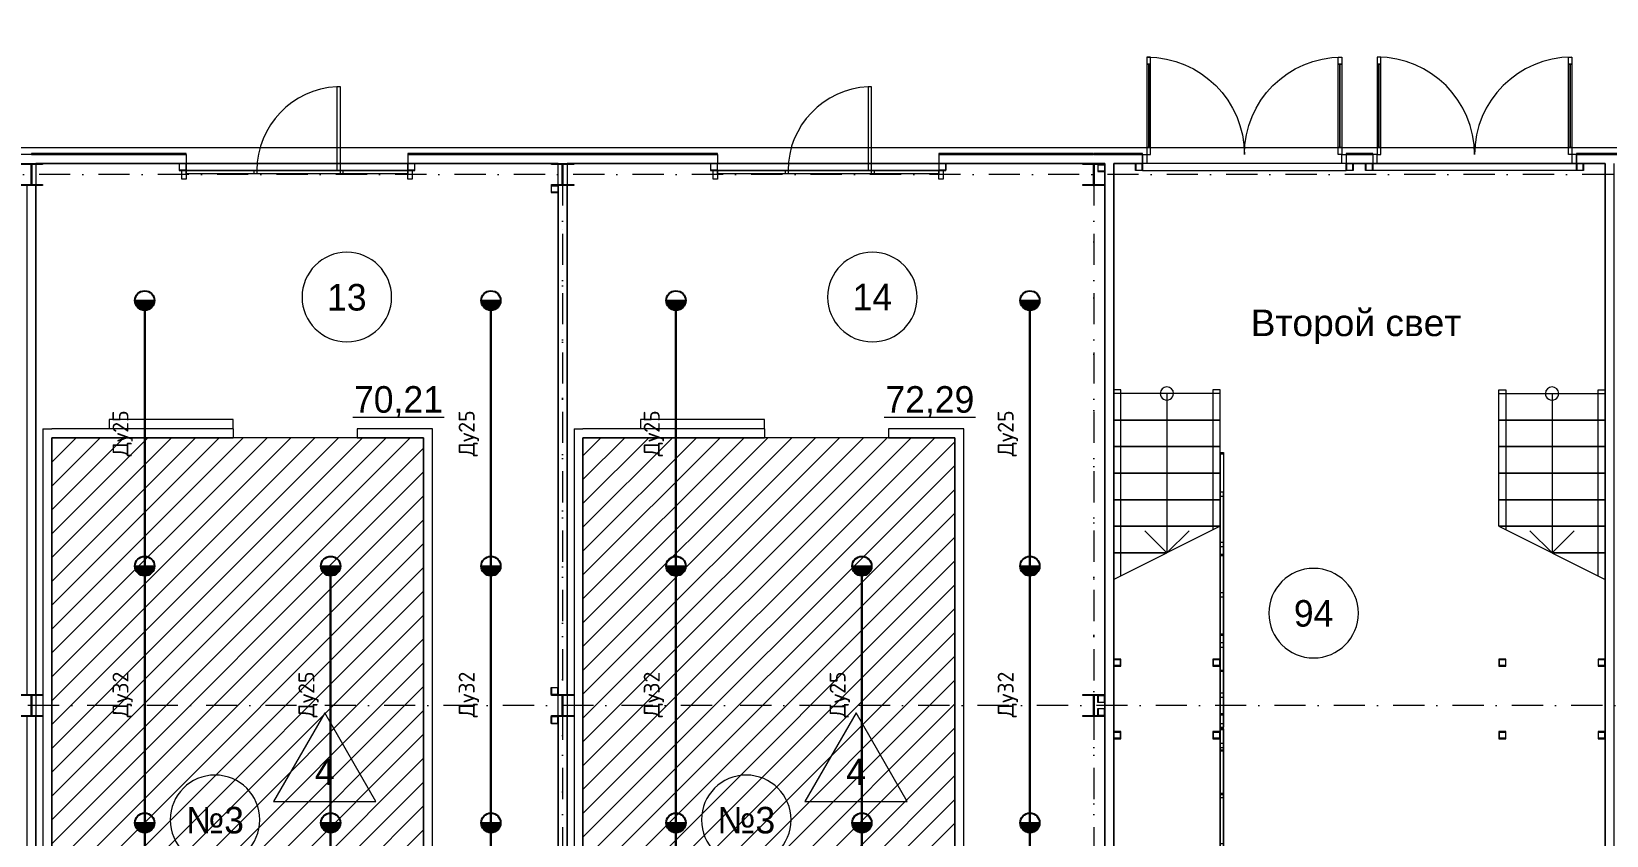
# Model space of a CAD drawing. Header units: millimetres. Extents: x 0 to 2118900, y -20000 to 84100.
# Drawn here: x 442001 to 459790, y 56532 to 65614 of the extents above; entities that cross this region are included whole.
import ezdxf
from ezdxf.enums import TextEntityAlignment as Align

# ---------------------------------------------------------------- set-up
doc = ezdxf.new("R2010")
doc.units = ezdxf.units.MM
for name, pattern in [('Dot & Dashed', [670.277762, 352.777767, -176.388884, 0, -141.111112]), ('Крупный пунктир', [634.99999, 0, -634.99999]), ('Штриховая', [300, 200, -100])]:
    doc.linetypes.add(name, pattern=pattern)
for name, color, linetype, lineweight in [('АР_подоснова', 8, 'Continuous', 13), ('ПТ_В21_расп', 1, 'Continuous', 30), ('ПТ_оросители', 7, 'Continuous', 25), ('ПТ_текст', 7, 'Continuous', 18), ('ПТ_штриховка', 8, 'Continuous', 9)]:
    doc.layers.add(name, color=color, linetype=linetype, lineweight=lineweight)
doc.styles.add('АР_текст_1', font='arial.ttf')
doc.styles.add('ПТ', font='isocpeur.ttf')

# ---------------------------------------------------------------- blocks, each defined once
blk = doc.blocks.new('Разгрузочный тамбур_13_27', base_point=(38375, 38770))
at = {"color": 0, "linetype": 'Continuous', "lineweight": -2}
blk.add_line((37632, 37258), (38661, 37258), dxfattribs=at)
for start, end in [(0, 180), (180, 0)]:
    blk.add_arc((37563, 38614), 506, start, end, dxfattribs=at)
at = {"color": 0, "lineweight": -2, "style": 'АР_текст_1'}
for tag, p in [('ROOM_NUMBER', (37563, 38612)), ('ROOM_AREA', (38146, 37458))]:
    blk.add_attdef(tag, text='', height=300, dxfattribs=at).set_placement(p, align=Align.MIDDLE_CENTER)
blk = doc.blocks.new('Разгрузочный тамбур_14_28', base_point=(44375, 38770))
at = {"color": 0, "linetype": 'Continuous', "lineweight": -2}
blk.add_line((43633, 37258), (44663, 37258), dxfattribs=at)
for start, end in [(0, 180), (180, 0)]:
    blk.add_arc((43499, 38614), 506, start, end, dxfattribs=at)
at = {"color": 0, "lineweight": -2, "style": 'АР_текст_1'}
for tag, p in [('ROOM_NUMBER', (43499, 38614)), ('ROOM_AREA', (44148, 37458))]:
    blk.add_attdef(tag, text='', height=300, dxfattribs=at).set_placement(p, align=Align.MIDDLE_CENTER)
blk = doc.blocks.new('Стена_110', base_point=(51875, 40125))
at = {"color": 0, "linetype": 'Continuous', "lineweight": -2, "flags": 128}
for points in [[(51775, 40125), (51775, 28225)], [(51875, 28235), (51875, 40125)]]:
    blk.add_lwpolyline(points, dxfattribs=at)
blk = doc.blocks.new('Стена_40', base_point=(46125, 29425))
at = {"color": 0, "linetype": 'Continuous', "lineweight": -2, "flags": 128}
for points in [[(46125, 40125), (46125, 29425)], [(46225, 29425), (46225, 40125)]]:
    blk.add_lwpolyline(points, dxfattribs=at)
blk = doc.blocks.new('Колонна SHS ГК 270')
at = {"color": 0, "linetype": 'Continuous', "lineweight": -2}
for p, q in [((40, 40), (-40, 40)), ((-40, 40), (-40, -40)), ((-36.4, -36.4), (-36.4, 36.4)), ((-36.4, 36.4), (36.4, 36.4)), ((36.4, 36.4), (36.4, -36.4)), ((40, -40), (40, 40)), ((-40, -40), (40, -40)), ((36.4, -36.4), (-36.4, -36.4))]:
    blk.add_line(p, q, dxfattribs=at)
blk = doc.blocks.new('Труба Квадратного Сечения ГК SHS 27')
at = {"color": 0, "linetype": 'Continuous', "lineweight": -2}
for p, q in [((1250, 40), (0, 40)), ((0, 40), (0, 0)), ((0, 0), (0, -40)), ((2500, 40), (1250, 40)), ((2500, 0), (2500, 40)), ((2500, -40), (2500, 0)), ((0, -40), (1250, -40)), ((1250, -40), (2500, -40))]:
    blk.add_line(p, q, dxfattribs=at)
blk = doc.blocks.new('Труба Квадратного Сечения ГК SHS 27_4')
at = {"color": 0, "linetype": 'Continuous', "lineweight": -2}
for p, q in [((1150, 40), (0, 40)), ((0, 40), (0, 0)), ((0, 0), (0, -40)), ((2300, 40), (1150, 40)), ((2300, 0), (2300, 40)), ((2300, -40), (2300, 0)), ((0, -40), (1150, -40)), ((1150, -40), (2300, -40))]:
    blk.add_line(p, q, dxfattribs=at)
blk = doc.blocks.new('Тамбур-шлюз_94_54', base_point=(48665, 34775))
at = {"color": 0, "linetype": 'Continuous', "lineweight": -2}
blk.add_line((50549, 29286), (51578, 29286), dxfattribs=at)
for start, end in [(0, 180), (180, 0)]:
    blk.add_arc((48482, 35043), 506, start, end, dxfattribs=at)
at = {"color": 0, "lineweight": -2, "style": 'АР_текст_1'}
for tag, p in [('ROOM_NUMBER', (48482, 35041)), ('ROOM_AREA', (51063, 29486))]:
    blk.add_attdef(tag, text='', height=300, dxfattribs=at).set_placement(p, align=Align.MIDDLE_CENTER)
blk = doc.blocks.new('Морозильная камера №3_№3_81', base_point=(36258, 33075))
at = {"color": 0, "linetype": 'Continuous', "lineweight": -2}
for p, q in [((37314, 33919), (36735, 32917)), ((37892, 32917), (37314, 33919)), ((36735, 32917), (37892, 32917)), ((37362, 28498), (38391, 28498))]:
    blk.add_line(p, q, dxfattribs=at)
at = {"color": 0, "linetype": 'Штриховая', "lineweight": -2, "flags": 128}
blk.add_lwpolyline([(38430, 37025), (34230, 37025), (34230, 28325), (38430, 28325)], close=True, dxfattribs=at)
at = {"color": 0, "linetype": 'Continuous', "lineweight": -2}
for start, end in [(0, 180), (180, 0)]:
    blk.add_arc((36074, 32708), 506, start, end, dxfattribs=at)
at = {"color": 0, "lineweight": -2, "style": 'АР_текст_1'}
for tag, p in [('DUMMY_112', (37314, 33251)), ('ROOM_NUMBER', (36074, 32705)), ('ROOM_AREA', (37877, 28698))]:
    blk.add_attdef(tag, text='', height=300, dxfattribs=at).set_placement(p, align=Align.MIDDLE_CENTER)
blk = doc.blocks.new('Морозильная камера №3_№3_82', base_point=(42258, 33075))
at = {"color": 0, "linetype": 'Continuous', "lineweight": -2}
for p, q in [((43314, 33919), (42735, 32917)), ((43892, 32917), (43314, 33919)), ((42735, 32917), (43892, 32917)), ((43362, 28498), (44391, 28498))]:
    blk.add_line(p, q, dxfattribs=at)
at = {"color": 0, "linetype": 'Штриховая', "lineweight": -2, "flags": 128}
blk.add_lwpolyline([(44430, 37025), (40230, 37025), (40230, 28325), (44430, 28325)], close=True, dxfattribs=at)
at = {"color": 0, "linetype": 'Continuous', "lineweight": -2}
for start, end in [(0, 180), (180, 0)]:
    blk.add_arc((42074, 32708), 506, start, end, dxfattribs=at)
at = {"color": 0, "lineweight": -2, "style": 'АР_текст_1'}
for tag, p in [('DUMMY_112', (43314, 33251)), ('ROOM_NUMBER', (42074, 32705)), ('ROOM_AREA', (43877, 28698))]:
    blk.add_attdef(tag, text='', height=300, dxfattribs=at).set_placement(p, align=Align.MIDDLE_CENTER)
blk = doc.blocks.new('Перекрытие_1100', base_point=(-300, -300))
at = {"color": 0, "linetype": 'Continuous', "lineweight": -2, "flags": 128}
blk.add_lwpolyline([(-300, -300), (98301, -300), (98301, 40301), (-300, 40301)], close=True, dxfattribs=at)
blk = doc.blocks.new('Перекрытие_580', base_point=(3875, 43275))
at = {"color": 0, "linetype": 'Continuous', "lineweight": -2, "flags": 128}
blk.add_lwpolyline([(3875, 43275), (94125, 43275), (94125, 40301), (3875, 40301)], close=True, dxfattribs=at)
blk = doc.blocks.new('Лестница_3')
at = {"color": 0, "linetype": 'Continuous', "lineweight": -2}
for p, q in [((46225, 37566), (46225, 37525)), ((46305, 37566), (46225, 37566)), ((46305, 37525), (46305, 37566)), ((47345, 37565), (47345, 37525)), ((47425, 37565), (47345, 37565)), ((47425, 37525), (47425, 37565)), ((46225, 37525), (46224, 35425)), ((47425, 37525), (46225, 37525)), ((46225, 37525), (46225, 37225)), ((46304, 35465), (46305, 37525)), ((46825, 37525), (46825, 37225)), ((47345, 37525), (47345, 37525)), ((47345, 37525), (47345, 35985)), ((47425, 36025), (47425, 37525)), ((47425, 37525), (47425, 37525)), ((47425, 37225), (47425, 37525)), ((47425, 37525), (47425, 37525)), ((46225, 37225), (47425, 37225)), ((47425, 37225), (46225, 37225)), ((46225, 37225), (46225, 36925)), ((46825, 37225), (46825, 35725)), ((47425, 36925), (47425, 37225)), ((46225, 36925), (47425, 36925)), ((47425, 36925), (46225, 36925)), ((46225, 36925), (46225, 36625)), ((47425, 36625), (47425, 36925)), ((46225, 36625), (47425, 36625)), ((47425, 36625), (46225, 36625)), ((46225, 36625), (46225, 36325)), ((47425, 36325), (47425, 36625)), ((46225, 36325), (47425, 36325)), ((47425, 36325), (46225, 36325)), ((46225, 36325), (46225, 36025)), ((47425, 36025), (47425, 36325)), ((47425, 36025), (46224, 35425)), ((46225, 36025), (47425, 36025)), ((47425, 36025), (46225, 36025)), ((46225, 36025), (46225, 35725)), ((46825, 35725), (46575, 35975)), ((47075, 35975), (46825, 35725)), ((46225, 35725), (46224, 35425)), ((46225, 35725), (46825, 35725)), ((46825, 35725), (46225, 35725))]:
    blk.add_line(p, q, dxfattribs=at)
for start, end in [(359.9913, 179.9913), (179.9913, 359.9913)]:
    blk.add_arc((46825, 37525), 75, start, end, dxfattribs=at)
blk = doc.blocks.new('Лестница_4')
at = {"color": 0, "linetype": 'Continuous', "lineweight": -2}
for p, q in [((50575, 37525), (50575, 37565)), ((50575, 37565), (50655, 37565)), ((50655, 37565), (50655, 37525)), ((51695, 37525), (51695, 37566)), ((51695, 37566), (51775, 37566)), ((51775, 37566), (51775, 37525)), ((50575, 36025), (50575, 37525)), ((50575, 37525), (50575, 37525)), ((50575, 37225), (50575, 37525)), ((50575, 37525), (50575, 37525)), ((50575, 37525), (51775, 37525)), ((50655, 37525), (50655, 37525)), ((50655, 37525), (50655, 35985)), ((51175, 37525), (51175, 37225)), ((51696, 35465), (51695, 37525)), ((51775, 37525), (51776, 35425)), ((51775, 37525), (51775, 37225)), ((51775, 37225), (50575, 37225)), ((50575, 36925), (50575, 37225)), ((50575, 37225), (51775, 37225)), ((51175, 37225), (51175, 35725)), ((51775, 37225), (51775, 36925)), ((51775, 36925), (50575, 36925)), ((50575, 36625), (50575, 36925)), ((50575, 36925), (51775, 36925)), ((51775, 36925), (51775, 36625)), ((51775, 36625), (50575, 36625)), ((50575, 36325), (50575, 36625)), ((50575, 36625), (51775, 36625)), ((51775, 36625), (51775, 36325)), ((51775, 36325), (50575, 36325)), ((50575, 36025), (50575, 36325)), ((50575, 36325), (51775, 36325)), ((51775, 36325), (51775, 36025)), ((51775, 36025), (50575, 36025)), ((50575, 36025), (51775, 36025)), ((50575, 36025), (51776, 35425)), ((50925, 35975), (51175, 35725)), ((51175, 35725), (51425, 35975)), ((51775, 36025), (51775, 35725)), ((51775, 35725), (51175, 35725)), ((51175, 35725), (51775, 35725)), ((51775, 35725), (51776, 35425))]:
    blk.add_line(p, q, dxfattribs=at)
for start, end in [(0.0087, 180.0087), (180.0087, 0.0087)]:
    blk.add_arc((51175, 37525), 75, start, end, dxfattribs=at)
blk = doc.blocks.new('Стена_104', base_point=(38530, 37125))
at = {"color": 0, "linetype": 'Continuous', "lineweight": -2}
for p, q in [((38430, 28235), (38430, 28225)), ((38430, 28225), (38530, 28225)), ((38530, 28225), (38530, 28235))]:
    blk.add_line(p, q, dxfattribs=at)
at = {"color": 0, "linetype": 'Continuous', "lineweight": -2, "flags": 128}
for points in [[(38530, 37125), (38430, 37125)], [(38430, 37025), (38430, 28235)], [(38530, 28235), (38530, 37125)], [(38430, 28235), (38530, 28235)]]:
    blk.add_lwpolyline(points, dxfattribs=at)
blk = doc.blocks.new('Стена_105', base_point=(34130, 28225))
at = {"color": 0, "linetype": 'Continuous', "lineweight": -2}
for p, q in [((34130, 28235), (34130, 28225)), ((34130, 28225), (34230, 28225)), ((34230, 28225), (34230, 28235))]:
    blk.add_line(p, q, dxfattribs=at)
at = {"color": 0, "linetype": 'Continuous', "lineweight": -2, "flags": 128}
for points in [[(34130, 37125), (34230, 37125)], [(34130, 37125), (34130, 28235)], [(34230, 28235), (34230, 37025)], [(34230, 28235), (34130, 28235)]]:
    blk.add_lwpolyline(points, dxfattribs=at)
blk = doc.blocks.new('Стена_106', base_point=(44530, 37125))
at = {"color": 0, "linetype": 'Continuous', "lineweight": -2}
for p, q in [((44430, 28235), (44430, 28225)), ((44430, 28225), (44530, 28225)), ((44530, 28225), (44530, 28235))]:
    blk.add_line(p, q, dxfattribs=at)
at = {"color": 0, "linetype": 'Continuous', "lineweight": -2, "flags": 128}
for points in [[(44530, 37125), (44430, 37125)], [(44430, 37025), (44430, 28235)], [(44530, 28235), (44530, 37125)], [(44430, 28235), (44530, 28235)]]:
    blk.add_lwpolyline(points, dxfattribs=at)
blk = doc.blocks.new('Стена_107', base_point=(40130, 28225))
at = {"color": 0, "linetype": 'Continuous', "lineweight": -2}
for p, q in [((40130, 28235), (40130, 28225)), ((40130, 28225), (40230, 28225)), ((40230, 28225), (40230, 28235))]:
    blk.add_line(p, q, dxfattribs=at)
at = {"color": 0, "linetype": 'Continuous', "lineweight": -2, "flags": 128}
for points in [[(40130, 37125), (40230, 37125)], [(40130, 37125), (40130, 28235)], [(40230, 28235), (40230, 37025)], [(40230, 28235), (40130, 28235)]]:
    blk.add_lwpolyline(points, dxfattribs=at)
blk = doc.blocks.new('Стена_2000', base_point=(38250, 40225))
at = {"color": 0, "linetype": 'Continuous', "lineweight": -2, "flags": 128}
for points in [[(39997, 40235), (38250, 40235)], [(38250, 40235), (38250, 40225)], [(38250, 40225), (39997, 40225)], [(39997, 40225), (39997, 40235)]]:
    blk.add_lwpolyline(points, dxfattribs=at)
blk = doc.blocks.new('Стена_201', base_point=(38250, 40225))
at = {"color": 0, "linetype": 'Continuous', "lineweight": -2, "flags": 128}
for points in [[(39997, 40235), (38250, 40235)], [(38250, 40235), (38250, 40225)], [(38250, 40225), (39997, 40225)], [(39997, 40225), (39997, 40235)]]:
    blk.add_lwpolyline(points, dxfattribs=at)
blk = doc.blocks.new('Стена_202', base_point=(35750, 40225))
at = {"color": 0, "linetype": 'Continuous', "lineweight": -2, "flags": 128}
for points in [[(35750, 40235), (34003, 40235)], [(34003, 40235), (34003, 40225)], [(34003, 40225), (35750, 40225)], [(35750, 40225), (35750, 40235)]]:
    blk.add_lwpolyline(points, dxfattribs=at)
blk = doc.blocks.new('Стена_203', base_point=(35750, 40225))
at = {"color": 0, "linetype": 'Continuous', "lineweight": -2, "flags": 128}
for points in [[(35750, 40235), (34003, 40235)], [(34003, 40235), (34003, 40225)], [(34003, 40225), (35750, 40225)], [(35750, 40225), (35750, 40235)]]:
    blk.add_lwpolyline(points, dxfattribs=at)
blk = doc.blocks.new('Стена_204', base_point=(44250, 40225))
at = {"color": 0, "linetype": 'Continuous', "lineweight": -2, "flags": 128}
for points in [[(45997, 40235), (44250, 40235)], [(44250, 40235), (44250, 40225)], [(44250, 40225), (45997, 40225)], [(45997, 40225), (45997, 40235)]]:
    blk.add_lwpolyline(points, dxfattribs=at)
blk = doc.blocks.new('Стена_205', base_point=(44250, 40225))
at = {"color": 0, "linetype": 'Continuous', "lineweight": -2, "flags": 128}
for points in [[(45997, 40235), (44250, 40235)], [(44250, 40235), (44250, 40225)], [(44250, 40225), (45997, 40225)], [(45997, 40225), (45997, 40235)]]:
    blk.add_lwpolyline(points, dxfattribs=at)
blk = doc.blocks.new('Стена_206', base_point=(41750, 40225))
at = {"color": 0, "linetype": 'Continuous', "lineweight": -2, "flags": 128}
for points in [[(41750, 40235), (40003, 40235)], [(40003, 40235), (40003, 40225)], [(40003, 40225), (41750, 40225)], [(41750, 40225), (41750, 40235)]]:
    blk.add_lwpolyline(points, dxfattribs=at)
blk = doc.blocks.new('Стена_207', base_point=(41750, 40225))
at = {"color": 0, "linetype": 'Continuous', "lineweight": -2, "flags": 128}
for points in [[(41750, 40235), (40003, 40235)], [(40003, 40235), (40003, 40225)], [(40003, 40225), (41750, 40225)], [(41750, 40225), (41750, 40235)]]:
    blk.add_lwpolyline(points, dxfattribs=at)
blk = doc.blocks.new('Стена_208', base_point=(51450, 40225))
at = {"color": 0, "linetype": 'Continuous', "lineweight": -2, "flags": 128}
for points in [[(51997, 40235), (51450, 40235)], [(51450, 40235), (51450, 40225)], [(51450, 40225), (51997, 40225)], [(51997, 40225), (51997, 40235)]]:
    blk.add_lwpolyline(points, dxfattribs=at)
blk = doc.blocks.new('Стена_209', base_point=(51450, 40225))
at = {"color": 0, "linetype": 'Continuous', "lineweight": -2, "flags": 128}
for points in [[(51997, 40235), (51450, 40235)], [(51450, 40235), (51450, 40225)], [(51450, 40225), (51997, 40225)], [(51997, 40225), (51997, 40235)]]:
    blk.add_lwpolyline(points, dxfattribs=at)
blk = doc.blocks.new('Стена_2100', base_point=(46550, 40225))
at = {"color": 0, "linetype": 'Continuous', "lineweight": -2, "flags": 128}
for points in [[(46550, 40235), (46003, 40235)], [(46003, 40235), (46003, 40225)], [(46003, 40225), (46550, 40225)], [(46550, 40225), (46550, 40235)]]:
    blk.add_lwpolyline(points, dxfattribs=at)
blk = doc.blocks.new('Стена_211', base_point=(46550, 40225))
at = {"color": 0, "linetype": 'Continuous', "lineweight": -2, "flags": 128}
for points in [[(46550, 40235), (46003, 40235)], [(46003, 40235), (46003, 40225)], [(46003, 40225), (46550, 40225)], [(46550, 40225), (46550, 40235)]]:
    blk.add_lwpolyline(points, dxfattribs=at)
blk = doc.blocks.new('Стена_238', base_point=(48850, 40225))
at = {"color": 0, "linetype": 'Continuous', "lineweight": -2, "flags": 128}
for points in [[(49150, 40235), (48850, 40235)], [(48850, 40235), (48850, 40225)], [(48850, 40225), (49150, 40225)], [(49150, 40225), (49150, 40235)]]:
    blk.add_lwpolyline(points, dxfattribs=at)
blk = doc.blocks.new('Стена_239', base_point=(48850, 40225))
at = {"color": 0, "linetype": 'Continuous', "lineweight": -2, "flags": 128}
for points in [[(49150, 40235), (48850, 40235)], [(48850, 40235), (48850, 40225)], [(48850, 40225), (49150, 40225)], [(49150, 40225), (49150, 40235)]]:
    blk.add_lwpolyline(points, dxfattribs=at)
blk = doc.blocks.new('Наружная Раздвижная Дверь 27')
at = {"color": 0, "linetype": 'Continuous', "lineweight": -2}
for p, q in [((-700, 0), (-700, -100)), ((700, 105), (2100, 105)), ((700, 5), (700, 105)), ((2100, 5), (700, 5)), ((700, 0), (700, -100)), ((2100, 105), (2100, 5))]:
    blk.add_line(p, q, dxfattribs=at)
blk = doc.blocks.new('Стена_2700', base_point=(34130, 37125))
at = {"color": 0, "linetype": 'Continuous', "lineweight": -2}
for p, q in [((36280, 37125), (36280, 37025)), ((37680, 37125), (37680, 37025))]:
    blk.add_line(p, q, dxfattribs=at)
at = {"color": 0, "linetype": 'Continuous', "lineweight": -2, "flags": 128}
for points in [[(36280, 37125), (34230, 37125)], [(34230, 37025), (36280, 37025)], [(38430, 37125), (37680, 37125)], [(37680, 37025), (38430, 37025)]]:
    blk.add_lwpolyline(points, dxfattribs=at)
at = {"color": 0, "linetype": 'Continuous', "lineweight": -2, "xscale": -1, "zscale": 1000}
blk.add_blockref('Наружная Раздвижная Дверь 27', (36980, 37125), dxfattribs=at)
blk = doc.blocks.new('Стена_271', base_point=(40130, 37125))
at = {"color": 0, "linetype": 'Continuous', "lineweight": -2}
for p, q in [((42280, 37125), (42280, 37025)), ((43680, 37125), (43680, 37025))]:
    blk.add_line(p, q, dxfattribs=at)
at = {"color": 0, "linetype": 'Continuous', "lineweight": -2, "flags": 128}
for points in [[(42280, 37125), (40230, 37125)], [(40230, 37025), (42280, 37025)], [(44430, 37125), (43680, 37125)], [(43680, 37025), (44430, 37025)]]:
    blk.add_lwpolyline(points, dxfattribs=at)
at = {"color": 0, "linetype": 'Continuous', "lineweight": -2, "xscale": -1, "zscale": 1000}
blk.add_blockref('Наружная Раздвижная Дверь 27', (42980, 37125), dxfattribs=at)
blk = doc.blocks.new('Стена_364', base_point=(40000, 34125))
at = {"color": 0, "linetype": 'Continuous', "lineweight": -2, "flags": 128}
for points in [[(40050, 39875), (39950, 39875)], [(39950, 39875), (39950, 34125)], [(40050, 34125), (40050, 39875)], [(39950, 34125), (40050, 34125)]]:
    blk.add_lwpolyline(points, dxfattribs=at)
blk = doc.blocks.new('Стена_365', base_point=(34000, 34125))
at = {"color": 0, "linetype": 'Continuous', "lineweight": -2, "flags": 128}
for points in [[(34050, 39875), (33950, 39875)], [(33950, 39875), (33950, 34125)], [(34050, 34125), (34050, 39875)], [(33950, 34125), (34050, 34125)]]:
    blk.add_lwpolyline(points, dxfattribs=at)
blk = doc.blocks.new('Стена_376', base_point=(40000, 28125))
at = {"color": 0, "linetype": 'Continuous', "lineweight": -2, "flags": 128}
for points in [[(40050, 33875), (39950, 33875)], [(39950, 33875), (39950, 28225)], [(40050, 28225), (40050, 33875)]]:
    blk.add_lwpolyline(points, dxfattribs=at)
blk = doc.blocks.new('Стена_377', base_point=(34000, 28125))
at = {"color": 0, "linetype": 'Continuous', "lineweight": -2, "flags": 128}
for points in [[(34050, 33875), (33950, 33875)], [(33950, 33875), (33950, 28225)], [(34050, 28225), (34050, 33875)]]:
    blk.add_lwpolyline(points, dxfattribs=at)
blk = doc.blocks.new('Колонна Универсальная 27')
at = {"color": 0, "linetype": 'Continuous', "lineweight": -2}
for p, q in [((125, 125), (-125, 125)), ((-125, 125), (-125, 113)), ((-125, 113), (-4, 113)), ((-4, 113), (-4, -113)), ((4, -113), (4, 113)), ((4, 113), (125, 113)), ((125, 113), (125, 125)), ((-4, -113), (-125, -113)), ((-125, -113), (-125, -125)), ((-125, -125), (125, -125)), ((125, -113), (4, -113)), ((125, -125), (125, -113))]:
    blk.add_line(p, q, dxfattribs=at)
blk = doc.blocks.new('Двутавp К 26020-83 27')
at = {"color": 0, "linetype": 'Крупный пунктир', "lineweight": -2}
blk.add_line((0, 0), (39875, 0), dxfattribs=at)
blk = doc.blocks.new('Двутавp К 26020-83 27_4')
at = {"color": 0, "linetype": 'Крупный пунктир', "lineweight": -2}
blk.add_line((0, 0), (39750, 0), dxfattribs=at)
blk = doc.blocks.new('Колонна SHS ГК 27_2')
at = {"color": 0, "linetype": 'Continuous', "lineweight": -2}
for p, q in [((40, 40), (-40, 40)), ((-40, 40), (-40, -40)), ((-33.7, -33.7), (-33.7, 33.7)), ((-33.7, 33.7), (33.7, 33.7)), ((33.7, 33.7), (33.7, -33.7)), ((40, -40), (40, 40)), ((-40, -40), (40, -40)), ((33.7, -33.7), (-33.7, -33.7))]:
    blk.add_line(p, q, dxfattribs=at)
blk = doc.blocks.new('ОГР-15')
at = {"color": 0, "linetype": 'Continuous', "lineweight": -2}
for p, q in [((937, 40), (0, 40)), ((0, 0), (0, 40)), ((0, 40), (20, 40)), ((0, 0), (0, 40)), ((937, 0), (0, 0)), ((20, 0), (0, 0)), ((20, 40), (20, 0)), ((20, 40), (57, 40)), ((20, 40), (20, 0)), ((20, 0), (57, 0)), ((57, 0), (57, 40)), ((57, 40), (103, 40)), ((103, 0), (57, 0)), ((103, 40), (103, 0)), ((103, 40), (625, 40)), ((103, 0), (625, 0)), ((625, 0), (625, 40)), ((625, 40), (670, 40)), ((670, 0), (625, 0)), ((670, 40), (670, 0)), ((670, 40), (3631, 40)), ((670, 0), (3631, 0)), ((686, 40), (686, 0)), ((731, 0), (731, 40)), ((937, 40), (933, 40)), ((933, 40), (933, 0)), ((933, 0), (937, 0)), ((5194, 40), (937, 40)), ((937, 0), (937, 40)), ((5194, 0), (937, 0)), ((1030, 0), (1030, 40)), ((1030, 0), (1030, 40)), ((1050, 40), (1050, 0)), ((1050, 40), (1050, 0)), ((1253, 40), (1253, 0)), ((1299, 0), (1299, 40)), ((1821, 40), (1821, 0)), ((1866, 0), (1866, 40)), ((1990, 0), (1990, 40)), ((1990, 0), (1990, 40)), ((1990, 0), (1990, 40)), ((1990, 0), (1990, 40)), ((2010, 40), (2010, 0)), ((2010, 40), (2010, 0)), ((2010, 40), (2010, 0)), ((2010, 40), (2010, 0)), ((2388, 40), (2388, 0)), ((2434, 0), (2434, 40)), ((2950, 0), (2950, 40)), ((2950, 0), (2950, 40)), ((2950, 0), (2950, 40)), ((2970, 40), (2970, 0)), ((2970, 40), (2970, 0)), ((2970, 40), (2970, 0)), ((2980, 0), (2980, 40)), ((3000, 40), (3000, 0)), ((3000, 40), (3000, 0)), ((3018, 40), (3018, 0)), ((3064, 0), (3064, 40)), ((3120, 0), (3120, 40)), ((3120, 40), (3165, 40)), ((3165, 0), (3120, 0)), ((3165, 40), (3165, 0)), ((3165, 40), (3880, 40)), ((3165, 0), (3880, 0)), ((3524, 40), (3524, 0)), ((3569, 0), (3569, 40)), ((3586, 40), (3586, 0)), ((3631, 0), (3631, 40)), ((3894, 40), (3631, 40)), ((3894, 0), (3631, 0)), ((3880, 0), (3880, 40)), ((3880, 40), (3880, 0)), ((3894, 40), (3934, 40)), ((3894, 0), (3894, 40)), ((3934, 0), (3894, 0)), ((3900, 0), (3900, 40)), ((3910, 0), (3910, 40)), ((3910, 0), (3910, 40)), ((3930, 40), (3930, 0)), ((3930, 40), (5426, 40)), ((3930, 40), (3930, 0)), ((3930, 0), (5426, 0)), ((3934, 40), (3934, 0)), ((4091, 40), (4091, 0)), ((4136, 0), (4136, 40)), ((4659, 40), (4659, 0)), ((4690, 40), (4710, 40)), ((4690, 0), (4690, 40)), ((4710, 0), (4690, 0)), ((4704, 0), (4704, 40)), ((4710, 40), (4710, 0)), ((5194, 40), (5189, 40)), ((5189, 40), (5189, 0)), ((5189, 0), (5194, 0)), ((5431, 40), (5194, 40)), ((5194, 0), (5194, 40)), ((5431, 0), (5194, 0)), ((5226, 40), (5226, 0)), ((5272, 0), (5272, 40)), ((5426, 40), (5435, 40)), ((5426, 0), (5426, 40)), ((5435, 0), (5426, 0)), ((5431, 0), (5431, 40)), ((5435, 40), (8109, 40)), ((5435, 40), (5435, 0)), ((5435, 0), (8109, 0)), ((5449, 40), (5449, 0)), ((6094, 40), (5454, 40)), ((5454, 40), (5454, 0)), ((6094, 0), (5454, 0)), ((5494, 0), (5494, 40)), ((5590, 40), (5610, 40)), ((5590, 0), (5590, 40)), ((5590, 0), (5590, 40)), ((5590, 0), (5590, 40)), ((5610, 0), (5590, 0)), ((5610, 40), (5610, 0)), ((5610, 40), (5610, 0)), ((5610, 40), (5610, 0)), ((5794, 40), (5794, 0)), ((5839, 0), (5839, 40)), ((6089, 40), (6089, 0)), ((6089, 40), (6089, 0)), ((6094, 40), (6089, 40)), ((6089, 0), (6094, 0)), ((6094, 0), (6094, 40)), ((8560, 40), (6094, 40)), ((6094, 0), (6094, 40)), ((8560, 0), (6094, 0)), ((6361, 40), (6361, 0)), ((6407, 0), (6407, 40)), ((6490, 0), (6490, 40)), ((6490, 0), (6490, 40)), ((6490, 0), (6490, 40)), ((6510, 40), (6510, 0)), ((6510, 40), (6510, 0)), ((6510, 40), (6510, 0)), ((6929, 40), (6929, 0)), ((6974, 0), (6974, 40)), ((7390, 0), (7390, 40)), ((7390, 0), (7390, 40)), ((7410, 40), (7410, 0)), ((7410, 40), (7410, 0)), ((7497, 40), (7497, 0)), ((7542, 0), (7542, 40)), ((8064, 40), (8064, 0)), ((8109, 0), (8109, 40)), ((8540, 40), (8560, 40)), ((8540, 0), (8540, 40)), ((8560, 0), (8540, 0)), ((8560, 40), (8560, 0))]:
    blk.add_line(p, q, dxfattribs=at)
blk = doc.blocks.new('Ворота Гаражные Раздвижные Вертикальные 27')
at = {"color": 0, "linetype": 'Continuous', "lineweight": -2}
for p, q in [((-1250, 180), (-1250, 80)), ((1250, 180), (1250, 80)), ((-1250, 0), (-1300, 0)), ((-1300, 0), (-1300, -100)), ((1250, 0), (-1250, 0)), ((-1250, 0), (-1250, -40)), ((-1250, -100), (-1250, 0)), ((1250, -40), (1250, 0)), ((1300, 0), (1250, 0)), ((1250, 0), (1250, -100)), ((1300, -100), (1300, 0)), ((-1300, -100), (-1250, -100)), ((-1250, -40), (1250, -40)), ((1250, -100), (1300, -100))]:
    blk.add_line(p, q, dxfattribs=at)
blk.add_point((0, 0), dxfattribs=at)
blk.add_point((0, 0), dxfattribs=at)
blk.add_point((0, 0), dxfattribs=at)
blk.add_point((0, 0), dxfattribs=at)
blk = doc.blocks.new('Металлическая Двупольная дверь 27_2')
at = {"color": 0, "linetype": 'Continuous', "lineweight": -2}
for p, q in [((-1100, 1100), (-1100, 1020)), ((-1060, 1100), (-1100, 1100)), ((-1060, 1020), (-1060, 1100)), ((1060, 1020), (1060, 1100)), ((1060, 1100), (1100, 1100)), ((1100, 1100), (1100, 1020)), ((-1100, 1020), (-1060, 1020)), ((-1080, 1020), (-1080, 80)), ((1100, 1020), (1060, 1020)), ((1080, 1020), (1080, 80)), ((-1100, 0), (-1150, 0)), ((-1150, 0), (-1150, -100)), ((-1150, 0), (-1150, -100)), ((-1150, 0), (-1150, -100)), ((-1060, 80), (-1100, 80)), ((-1100, 80), (-1100, 0)), ((-1100, -100), (-1100, 0)), ((-1100, 0), (-1060, 0)), ((-1060, 0), (-1060, 80)), ((1060, 0), (1060, 80)), ((1060, 80), (1100, 80)), ((1100, 0), (1060, 0)), ((1100, 80), (1100, 0)), ((1150, 0), (1100, 0)), ((1100, 0), (1100, -100)), ((1150, -100), (1150, 0)), ((1150, 0), (1150, -100)), ((1150, 0), (1150, -100)), ((-1150, -100), (-1100, -100)), ((1100, -100), (1150, -100))]:
    blk.add_line(p, q, dxfattribs=at)
at = {"color": 0, "linetype": 'Continuous', "lineweight": -2, "flags": 128}
for points in [[(-1100, 1020), (-1100, 80), (-1080, 80), (-1080, 1020)], [(-1080, 1020), (-1080, 80), (-1060, 80), (-1060, 1020)], [(1080, 1020), (1080, 80), (1060, 80), (1060, 1020)], [(1100, 1020), (1100, 80), (1080, 80), (1080, 1020)]]:
    blk.add_lwpolyline(points, close=True, dxfattribs=at)
at = {"color": 0, "linetype": 'Continuous', "lineweight": -2}
for centre, start, end in [((-1100, 0), 0, 90), ((1100, 0), 90, 180)]:
    blk.add_arc(centre, 1100, start, end, dxfattribs=at)
blk = doc.blocks.new('Стена_416', base_point=(-125, 40125))
at = {"color": 0, "linetype": 'Continuous', "lineweight": -2}
for p, q in [((35750, 40225), (35750, 40125)), ((38250, 40225), (38250, 40125)), ((41750, 40225), (41750, 40125)), ((44250, 40225), (44250, 40125)), ((46550, 40225), (46550, 40125)), ((48850, 40225), (48850, 40125)), ((49150, 40225), (49150, 40125)), ((51450, 40225), (51450, 40125))]:
    blk.add_line(p, q, dxfattribs=at)
at = {"color": 0, "linetype": 'Continuous', "lineweight": -2, "flags": 128}
for points in [[(35750, 40225), (32250, 40225)], [(41750, 40225), (38250, 40225)], [(46550, 40225), (44250, 40225)], [(49150, 40225), (48850, 40225)], [(53750, 40225), (51450, 40225)], [(32300, 40125), (35700, 40125)], [(38300, 40125), (41700, 40125)], [(44300, 40125), (46125, 40125)], [(46235, 40125), (46550, 40125)], [(48850, 40125), (49150, 40125)], [(51450, 40125), (51765, 40125)]]:
    blk.add_lwpolyline(points, dxfattribs=at)
at = {"color": 0, "linetype": 'Continuous', "lineweight": -2}
for p in [(37000, 40045), (37000, 40045), (43000, 40045), (43000, 40045)]:
    blk.add_point(p, dxfattribs=at)
at = {"color": 0, "linetype": 'Continuous', "lineweight": -2, "xscale": -1, "zscale": 1000}
for name, p in [('Металлическая Двупольная дверь 27_2', (47700, 40225)), ('Ворота Гаражные Раздвижные Вертикальные 27', (37000, 40045)), ('Ворота Гаражные Раздвижные Вертикальные 27', (43000, 40045))]:
    blk.add_blockref(name, p, dxfattribs=at)
at = {"color": 0, "linetype": 'Continuous', "lineweight": -2, "zscale": 1000}
blk.add_blockref('Металлическая Двупольная дверь 27_2', (50300, 40225), dxfattribs=at)
blk = doc.blocks.new('Стандартный Маркер Сетки_40')
at = {"color": 0, "linetype": 'Dot & Dashed', "lineweight": -2}
for q in [(55187, 0), (0, 0)]:
    blk.add_line((0, 0), q, dxfattribs=at)
at = {"color": 0, "lineweight": -2, "style": 'АР_текст_1'}
blk.add_attdef('AC_MarkerText_1', text='', height=300, rotation=90, dxfattribs=at).set_placement((55368, -69), align=Align.TOP_CENTER)
blk = doc.blocks.new('AR_F1')
at = {"layer": 'АР_подоснова', "linetype": 'Continuous'}
for p, q in [((37490, 40989), (37450, 40989)), ((37450, 40989), (37450, 40043)), ((37490, 40043), (37490, 40989)), ((43490, 40989), (43450, 40989)), ((43450, 40989), (43450, 40043)), ((43490, 40043), (43490, 40989)), ((36518, 40045), (36546, 40045)), ((36518, 40005), (36518, 40045)), ((36546, 40045), (36546, 40005)), ((37450, 40043), (37490, 40043)), ((37490, 40045), (37518, 40045)), ((37490, 40005), (37490, 40045)), ((37518, 40045), (37518, 40005)), ((42518, 40045), (42546, 40045)), ((42518, 40005), (42518, 40045)), ((42546, 40045), (42546, 40005)), ((43450, 40043), (43490, 40043)), ((43490, 40045), (43518, 40045)), ((43490, 40005), (43490, 40045)), ((43518, 40045), (43518, 40005)), ((36546, 40005), (36518, 40005)), ((37518, 40005), (37490, 40005)), ((42546, 40005), (42518, 40005)), ((43518, 40005), (43490, 40005))]:
    blk.add_line(p, q, dxfattribs=at)
at = {"layer": 'АР_подоснова', "linetype": 'Dot & Dashed'}
for p, q in [((98125, 40000), (-4800, 40000)), ((98000, 34000), (-4800, 34000))]:
    blk.add_line(p, q, dxfattribs=at)
at = {"layer": 'АР_подоснова', "linetype": 'Continuous', "flags": 128}
for points in [[(34050, 28225), (34130, 28225), (38530, 28225), (39950, 28225), (39950, 40125), (34050, 40125)], [(40130, 28225), (44530, 28225), (46125, 28225), (46125, 40125), (40050, 40125), (40050, 28225)], [(47425, 31300), (47425, 28225), (51775, 28225), (51775, 40125), (46225, 40125), (46225, 31300)], [(38430, 37025), (34230, 37025), (34230, 28325), (38430, 28325)], [(44430, 37025), (40230, 37025), (40230, 28325), (44430, 28325)]]:
    blk.add_lwpolyline(points, close=True, dxfattribs=at)
at = {"layer": 'АР_подоснова', "linetype": 'Continuous'}
for centre in [(37495, 40041), (43495, 40041)]:
    blk.add_arc(centre, 949, 92.6952, 179.7847, dxfattribs=at)
for name, p in [('Перекрытие_580', (3875, 43275)), ('Перекрытие_1100', (-300, -300)), ('Лестница_3', (0, 0)), ('Лестница_4', (0, 0))]:
    blk.add_blockref(name, p, dxfattribs=at)
at = {"layer": 'АР_подоснова'}
for name, p in [('Стена_416', (-125, 40125)), ('Стена_202', (35750, 40225)), ('Стена_203', (35750, 40225)), ('Стена_2000', (38250, 40225)), ('Стена_201', (38250, 40225)), ('Стена_206', (41750, 40225)), ('Стена_207', (41750, 40225)), ('Стена_204', (44250, 40225)), ('Стена_205', (44250, 40225)), ('Стена_2100', (46550, 40225)), ('Стена_211', (46550, 40225)), ('Стена_238', (48850, 40225)), ('Стена_239', (48850, 40225)), ('Стена_208', (51450, 40225)), ('Стена_209', (51450, 40225)), ('Стена_40', (46125, 29425)), ('Стена_110', (51875, 40125)), ('Стена_365', (34000, 34125)), ('Стена_364', (40000, 34125)), ('Стена_2700', (34130, 37125)), ('Стена_271', (40130, 37125)), ('Стена_105', (34130, 28225)), ('Стена_104', (38530, 37125)), ('Стена_107', (40130, 28225)), ('Стена_106', (44530, 37125)), ('Стена_377', (34000, 28125)), ('Стена_376', (40000, 28125))]:
    blk.add_blockref(name, p, dxfattribs=at)
at = {"layer": 'АР_подоснова', "linetype": 'Continuous', "xscale": -1, "zscale": 1000}
for name, p in [('Колонна Универсальная 27', (34000, 40000)), ('Труба Квадратного Сечения ГК SHS 27', (38250, 40085)), ('Колонна Универсальная 27', (40000, 40000)), ('Труба Квадратного Сечения ГК SHS 27', (44250, 40085)), ('Колонна Универсальная 27', (46000, 40000)), ('Колонна SHS ГК 270', (39910, 34165)), ('Колонна Универсальная 27', (34000, 34000)), ('Колонна Универсальная 27', (40000, 34000)), ('Колонна Универсальная 27', (46000, 34000)), ('Колонна SHS ГК 270', (46085, 34073)), ('Колонна SHS ГК 270', (39910, 33835)), ('Колонна SHS ГК 270', (46085, 33927))]:
    blk.add_blockref(name, p, dxfattribs=at)
at = {"layer": 'АР_подоснова', "linetype": 'Continuous', "zscale": 1000}
for p in [(35710, 40085), (38290, 40085), (41710, 40085), (44290, 40085)]:
    blk.add_blockref('Колонна SHS ГК 270', p, dxfattribs=at)
for name, p, rotation in [('Колонна SHS ГК 270', (46085, 40073), 180), ('Труба Квадратного Сечения ГК SHS 27_4', (48850, 40085), 180), ('Стандартный Маркер Сетки_40', (40000, 40000), 270), ('Колонна SHS ГК 270', (39910, 39835), 180), ('Двутавp К 26020-83 27', (40000, 0), 90), ('Стандартный Маркер Сетки_40', (46000, 40000), 270), ('Двутавp К 26020-83 27_4', (46000, 39875), 270), ('ОГР-15', (47465, 28300), 90), ('Колонна SHS ГК 27_2', (46264, 34485), 90), ('Колонна SHS ГК 27_2', (47384, 34485), 90), ('Колонна SHS ГК 27_2', (50615, 34485), 90), ('Колонна SHS ГК 27_2', (51735, 34485), 90), ('Колонна SHS ГК 27_2', (46264, 33665), 90), ('Колонна SHS ГК 27_2', (47384, 33665), 90), ('Колонна SHS ГК 27_2', (50615, 33665), 90), ('Колонна SHS ГК 27_2', (51735, 33665), 90)]:
    blk.add_blockref(name, p, dxfattribs=dict(at, rotation=rotation))
at = {"layer": 'АР_подоснова', "linetype": 'Continuous', "xscale": -1, "zscale": 1000, "rotation": 180}
for name, p in [('Колонна SHS ГК 270', (46510, 40085)), ('Колонна SHS ГК 270', (48890, 40085)), ('Колонна SHS ГК 270', (49110, 40085)), ('Труба Квадратного Сечения ГК SHS 27_4', (49150, 40085)), ('Колонна SHS ГК 270', (51490, 40085))]:
    blk.add_blockref(name, p, dxfattribs=at)
at = {"layer": 'АР_подоснова', "linetype": 'Continuous'}
ref = blk.add_blockref('Разгрузочный тамбур_13_27', (38375, 38770), dxfattribs=at)
ref.add_attrib('ROOM_NUMBER', '13', dxfattribs={"layer": '0', "color": 0, "lineweight": 9, "height": 300}).set_placement((37563, 38612), align=Align.MIDDLE_CENTER)
ref.add_attrib('ROOM_AREA', '70,21', dxfattribs={"layer": '0', "color": 0, "lineweight": 9, "height": 300}).set_placement((38146, 37458), align=Align.MIDDLE_CENTER)
ref = blk.add_blockref('Разгрузочный тамбур_14_28', (44375, 38770), dxfattribs=at)
ref.add_attrib('ROOM_NUMBER', '14', dxfattribs={"layer": '0', "color": 0, "lineweight": 9, "height": 300}).set_placement((43499, 38614), align=Align.MIDDLE_CENTER)
ref.add_attrib('ROOM_AREA', '72,29', dxfattribs={"layer": '0', "color": 0, "lineweight": 9, "height": 300}).set_placement((44148, 37458), align=Align.MIDDLE_CENTER)
ref = blk.add_blockref('Морозильная камера №3_№3_81', (36258, 33075), dxfattribs=at)
ref.add_attrib('ROOM_NUMBER', '№3', dxfattribs={"layer": '0', "color": 0, "lineweight": 9, "height": 300}).set_placement((36074, 32705), align=Align.MIDDLE_CENTER)
ref.add_attrib('ROOM_AREA', '36,54', dxfattribs={"layer": '0', "color": 0, "lineweight": 9, "height": 300}).set_placement((37877, 28698), align=Align.MIDDLE_CENTER)
ref.add_attrib('DUMMY_112', '4', dxfattribs={"layer": '0', "color": 0, "lineweight": 9, "height": 300}).set_placement((37314, 33251), align=Align.MIDDLE_CENTER)
ref = blk.add_blockref('Морозильная камера №3_№3_82', (42258, 33075), dxfattribs=at)
ref.add_attrib('ROOM_NUMBER', '№3', dxfattribs={"layer": '0', "color": 0, "lineweight": 9, "height": 300}).set_placement((42074, 32705), align=Align.MIDDLE_CENTER)
ref.add_attrib('ROOM_AREA', '36,54', dxfattribs={"layer": '0', "color": 0, "lineweight": 9, "height": 300}).set_placement((43877, 28698), align=Align.MIDDLE_CENTER)
ref.add_attrib('DUMMY_112', '4', dxfattribs={"layer": '0', "color": 0, "lineweight": 9, "height": 300}).set_placement((43314, 33251), align=Align.MIDDLE_CENTER)
ref = blk.add_blockref('Тамбур-шлюз_94_54', (48665, 34775), dxfattribs=at)
ref.add_attrib('ROOM_NUMBER', '94', dxfattribs={"layer": '0', "color": 0, "lineweight": 9, "height": 300}).set_placement((48482, 35041), align=Align.MIDDLE_CENTER)
ref.add_attrib('ROOM_AREA', '62,35', dxfattribs={"layer": '0', "color": 0, "lineweight": 9, "height": 300}).set_placement((51063, 29486), align=Align.MIDDLE_CENTER)
at = {"layer": 'АР_подоснова', "linetype": 'Continuous', "insert": (47772, 38473), "char_height": 300, "attachment_point": 1, "style": 'АР_текст_1'}
blk.add_mtext('\\A1;{\\pql;\\fArial|b0|i0|c204|p0;\\W1.000000;Второй свет }', dxfattribs=at)
blk = doc.blocks.new('SPR_DN')
for p, q in [((-1.1, 0), (1.1, 0)), ((-1.08, -0.18), (1.08, -0.18)), ((-1.04, -0.37), (1.04, -0.37)), ((-0.95, -0.55), (0.95, -0.55)), ((-0.82, -0.73), (0.82, -0.73)), ((-0.61, -0.92), (0.61, -0.92))]:
    blk.add_line(p, q)
blk.add_circle((0, 0), 1.1)

msp = doc.modelspace()

# ---------------------------------------------------------------- hatches: boundary and pattern name
at = {"layer": 'ПТ_штриховка'}
h = msp.add_hatch(dxfattribs=at)
h.set_pattern_fill('ANSI31', color=8, scale=60)
h.paths.add_polyline_path([(442230, 52325), (446430, 52325), (446430, 61025), (442230, 61025)])
h = msp.add_hatch(dxfattribs=at)
h.set_pattern_fill('ANSI31', color=8, scale=60)
h.paths.add_polyline_path([(448230, 52325), (452430, 52325), (452430, 61025), (448230, 61025)])

# ---------------------------------------------------------------- linework, layer by layer
at = {"layer": 'ПТ_В21_расп'}
for p, q in [((443280, 59575), (443280, 62575)), ((447190, 59575), (447190, 62575)), ((449280, 59575), (449280, 62575)), ((453278, 59575), (453278, 62575)), ((443280, 56675), (443280, 59575)), ((445380, 56675), (445380, 59575)), ((447190, 56675), (447190, 59575)), ((449280, 56675), (449280, 59575)), ((451380, 56675), (451380, 59575)), ((453278, 56675), (453278, 59575)), ((443280, 53775), (443280, 56675)), ((445380, 53775), (445380, 56675)), ((447190, 53775), (447190, 56675)), ((449280, 53775), (449280, 56675)), ((451380, 53775), (451380, 56675)), ((453278, 53775), (453278, 56675))]:
    msp.add_line(p, q, dxfattribs=at)

# ---------------------------------------------------------------- block references
at = {"layer": 'АР_подоснова'}
msp.add_blockref('AR_F1', (408000, 24000), dxfattribs=at)
at = {"layer": 'ПТ_оросители', "xscale": 100, "yscale": 100}
for p in [(443280, 62575), (447190, 62575), (449280, 62575), (453278, 62575), (443280, 59575), (445380, 59575), (447190, 59575), (449280, 59575), (451380, 59575), (453278, 59575), (443280, 56675), (445380, 56675), (447190, 56675), (449280, 56675), (451380, 56675), (453278, 56675)]:
    msp.add_blockref('SPR_DN', p, dxfattribs=at)

# ---------------------------------------------------------------- texts
at = {"layer": 'ПТ_текст', "style": 'ПТ'}
for s, p in [('Ду25', (443150, 61075)), ('Ду25', (447060, 61075)), ('Ду25', (449150, 61075)), ('Ду25', (453148, 61075)), ('Ду32', (443150, 58125)), ('Ду25', (445250, 58125)), ('Ду32', (447060, 58125)), ('Ду32', (449150, 58125)), ('Ду25', (451250, 58125)), ('Ду32', (453148, 58125))]:
    msp.add_text(s, height=180, rotation=90, dxfattribs=at).set_placement(p, align=Align.BOTTOM_CENTER)

doc.saveas('drawing.dxf')
